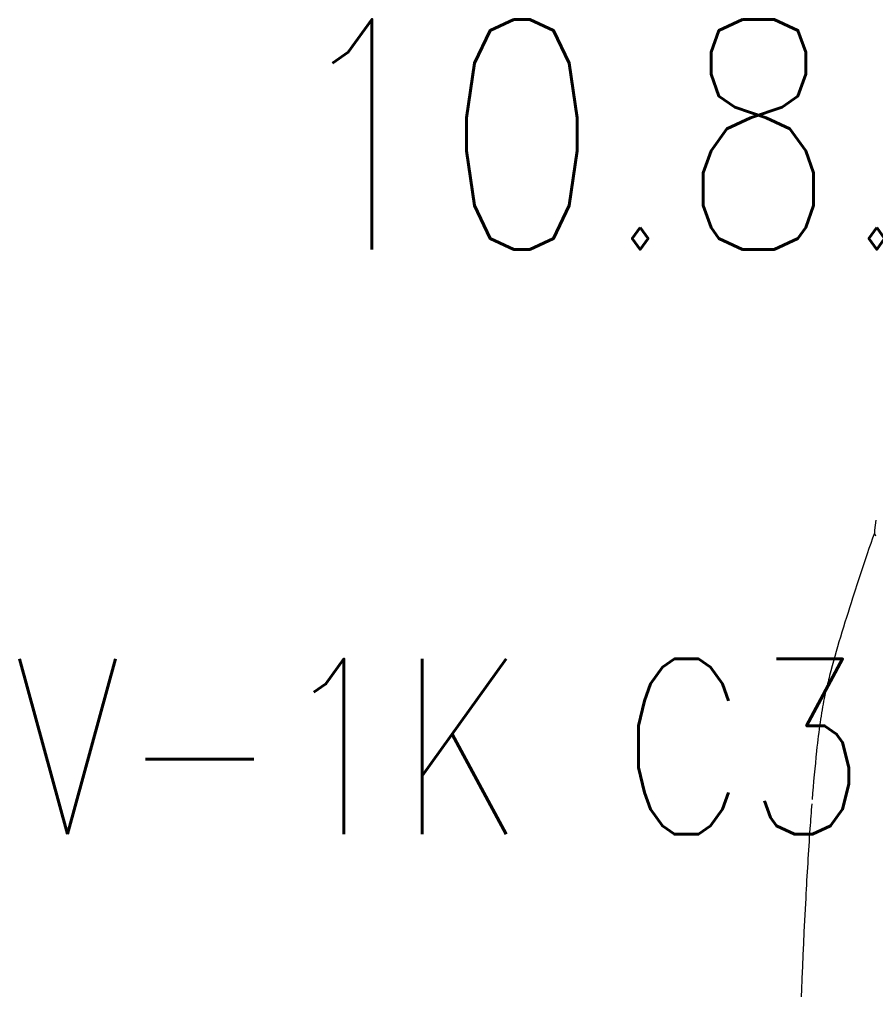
# Model space of a CAD drawing. Extents: x -1286 to 34975, y -230 to 6637.
# Drawn here: x 18517.8 to 18596, y 813.5 to 902.1 of the extents above; entities that cross this region are included whole.
import ezdxf

# ---------------------------------------------------------------- set-up
doc = ezdxf.new("R2010")
doc.units = 0
doc.header["$LTSCALE"] = 20
doc.layers.get('0').update_dxf_attribs({"color": 9, "lineweight": 9})
doc.layers.add('04', color=9, linetype='Continuous', lineweight=9)
doc.layers.add('E-YAZI', color=7, linetype='Continuous', lineweight=30)
doc.styles.add('E-YAZI', font='txttw.shx')

# ---------------------------------------------------------------- blocks, each defined once
blk = doc.blocks.new('p-araba-polo')
at = {"extrusion": (0, 0, -1)}
blk.add_line((0.31895, 0.74835), (0.32804, 0.74952), dxfattribs=at)
for points, degree, knots in [([(0.578, 0.80673), (0.58519, 0.8073), (0.61362, 0.8094), (0.69432, 0.81422), (0.7938, 0.81809), (0.90223, 0.82161), (0.98685, 0.82379), (1.04856, 0.82413), (1.08081, 0.82358)], 3, [0, 0, 0, 0, 0.049552, 0.182368, 0.511137, 0.607099, 0.78604, 1, 1, 1, 1]), ([(0.58935, 0.80737), (0.58935, 0.80737), (0.58935, 0.80737), (0.58935, 0.80737), (0.58935, 0.80737), (0.58935, 0.80737), (0.58935, 0.80737), (0.58935, 0.80737), (0.58935, 0.80737), (0.58935, 0.80737), (0.58935, 0.80737), (0.58935, 0.80737), (0.58935, 0.80737), (0.58935, 0.80737), (0.58935, 0.80737)], 7, [0, 0, 0, 0, 0, 0, 0, 0, 1, 1, 1, 1, 1, 1, 1, 1, 1, 1, 1, 1, 1, 1, 1]), ([(0.47583, 0.79409), (0.4779, 0.79457), (0.49312, 0.79782), (0.51065, 0.80028), (0.52973, 0.80233)], 3, [0, 0, 0, 0, 0.124213, 1, 1, 1, 1]), ([(0.33083, 0.74948), (0.34362, 0.75424), (0.36364, 0.7609), (0.39378, 0.7706), (0.42537, 0.7806), (0.45442, 0.78896), (0.47112, 0.79301), (0.47567, 0.79406)], 3, [0, 0, 0, 0, 0.260213, 0.420209, 0.662967, 0.897224, 1, 1, 1, 1])]:
    blk.add_open_spline(points, degree=degree, knots=knots)
for points in [[(0.5299, 0.80235), (0.54435, 0.80389), (0.55877, 0.80519), (0.57406, 0.80642)], [(0.32804, 0.74952), (0.32991, 0.7499), (0.33265, 0.74909), (0.33344, 0.74846)]]:
    blk.add_open_spline(points, degree=3)

msp = doc.modelspace()

# ---------------------------------------------------------------- block references
at = {"layer": '04', "xscale": -100, "yscale": 100, "zscale": 100, "rotation": 90}
msp.add_blockref('p-araba-polo', (18670.838, 888.268), dxfattribs=at)

# ---------------------------------------------------------------- texts
at = {"layer": 'E-YAZI', "color": 1, "style": 'E-YAZI', "width": 0.8}
msp.add_text('10.8.229.104', height=21, dxfattribs=at).set_placement((18542.097, 881.08))
at = {"layer": 'E-YAZI', "color": 6, "style": 'E-YAZI', "width": 0.8}
msp.add_text('V-1K C3', height=16, dxfattribs=at).set_placement((18517.283, 827.694))

doc.saveas('drawing.dxf')
